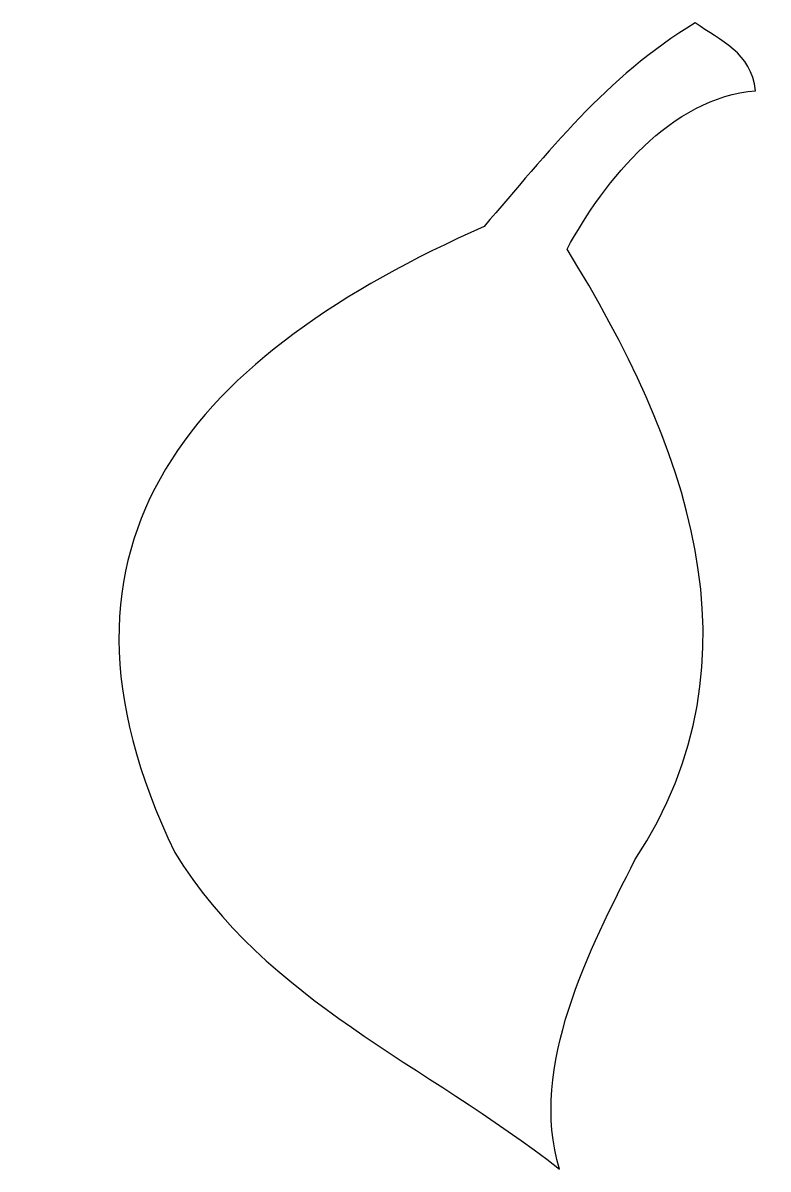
# Model space of a CAD drawing. Header units: centimetres. Extents: x -2.26 to -0.22, y 4.41 to 7.55.
import ezdxf

# ---------------------------------------------------------------- set-up
doc = ezdxf.new("R2010")
doc.units = ezdxf.units.CM
doc.header["$MEASUREMENT"] = 0
doc.layers.add('Layer 1', color=7, linetype='Continuous')

msp = doc.modelspace()

# ---------------------------------------------------------------- linework, layer by layer
at = {"layer": 'Layer 1', "color": 251}
msp.add_open_spline([(-0.2559, 7.36257), (-0.4874, 7.34457), (-0.66806, 7.11909), (-0.77152, 6.92948), (-0.77152, 6.92948), (-0.44891, 6.40573), (-0.22196, 5.81297), (-0.58592, 5.25882), (-0.58592, 5.25882), (-0.70853, 5.01702), (-0.87743, 4.69334), (-0.79216, 4.41316), (-0.79216, 4.41316), (-1.1577, 4.70146), (-1.59194, 4.86999), (-1.84404, 5.27943), (-1.84404, 5.27943), (-2.25883, 6.13852), (-1.77752, 6.64518), (-0.99843, 6.99128), (-0.99843, 6.99128), (-0.82462, 7.19142), (-0.66607, 7.40098), (-0.42092, 7.54815), (-0.42092, 7.54815), (-0.35269, 7.49955), (-0.26739, 7.46798), (-0.2559, 7.36257)], degree=3, knots=[0, 0, 0, 0, 0.125, 0.125, 0.125, 0.125, 0.25, 0.25, 0.25, 0.25, 0.375, 0.375, 0.375, 0.375, 0.5, 0.5, 0.5, 0.5, 0.625, 0.625, 0.625, 0.625, 0.75, 0.75, 0.75, 0.75, 1, 1, 1, 1], dxfattribs=at)

doc.saveas('drawing.dxf')
